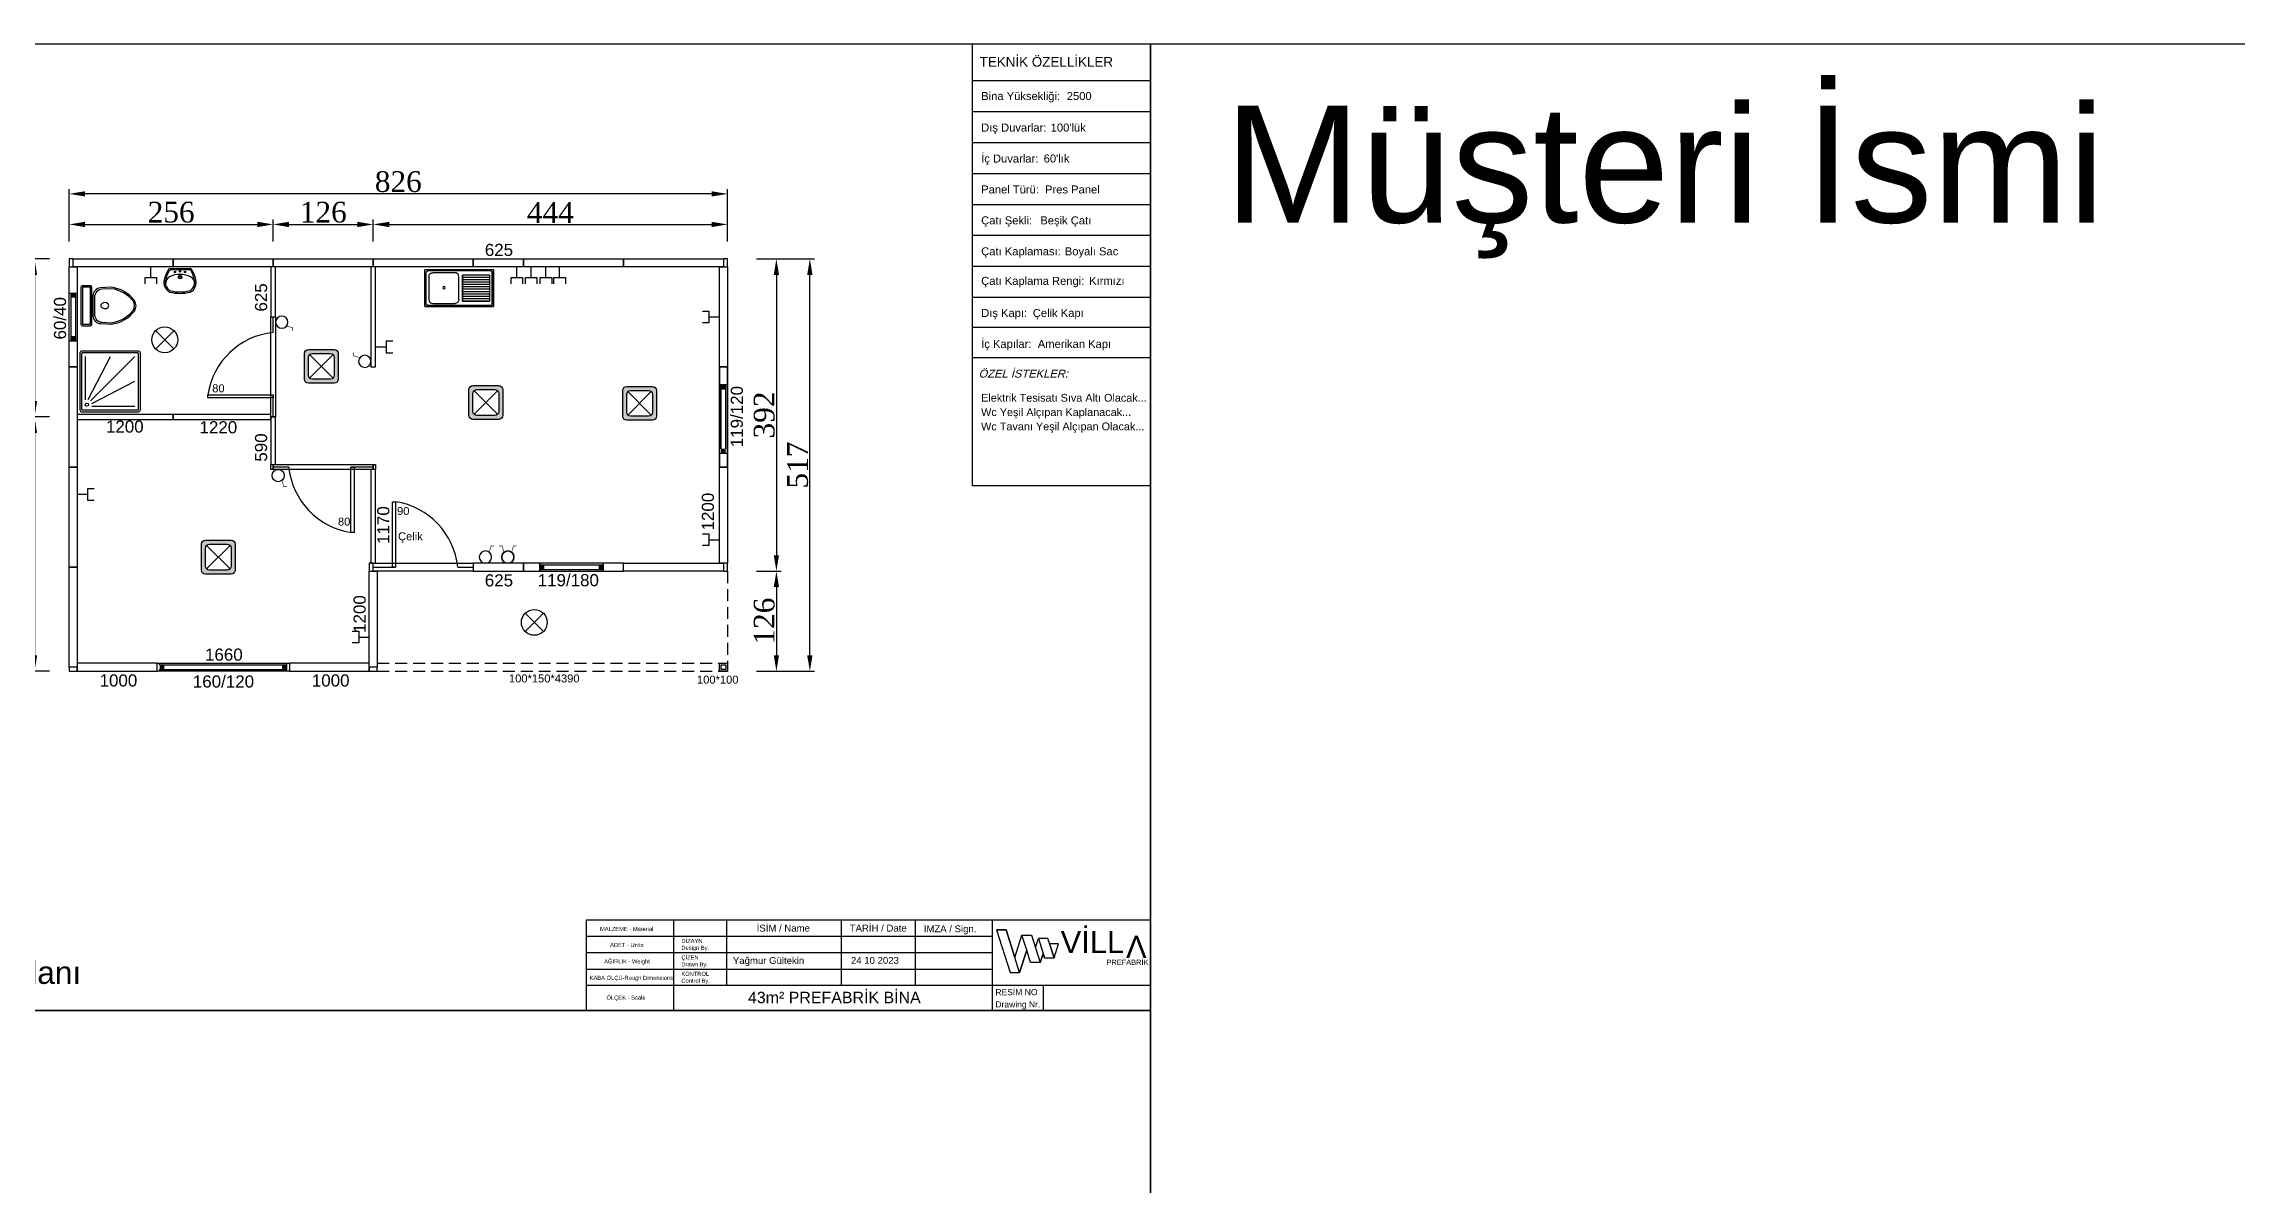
# Model space of a CAD drawing. Header units: millimetres. Extents: x 207124 to 218642, y -214832 to -203379.
# Drawn here: x 208534 to 211285, y -204809 to -203379 of the extents above; entities that cross this region are included whole.
import ezdxf
from ezdxf.enums import TextEntityAlignment as Align

# ---------------------------------------------------------------- set-up
doc = ezdxf.new("R2010")
doc.units = ezdxf.units.MM
doc.header["$MEASUREMENT"] = 0
doc.linetypes.add('DASHED', pattern=[0.75, 0.5, -0.25])
for name, color, linetype in [('1', 250, 'Continuous'), ('Block1', 255, 'Continuous'), ('DUVAR', 7, 'Continuous'), ('KAPI-PEN', 3, 'Continuous'), ('OLCU', 2, 'Continuous'), ('PANO', 11, 'Continuous'), ('TEFRIS', 4, 'Continuous'), ('ÖLÇÜLENDİRME', 121, 'Continuous')]:
    doc.layers.add(name, color=color, linetype=linetype)
doc.styles.add('133', font='times.ttf')
doc.styles.get("Standard").update_dxf_attribs({"font": 'arial.ttf'})
doc.styles.add('YZ', font='arial.ttf', dxfattribs={"oblique": 15})
doc.dimstyles.new('MAKAS', dxfattribs={"dimscale": 20, "dimtxt": 1.3, "dimasz": 1, "dimexe": 0.3, "dimexo": 0.3, "dimgap": 0.1, "dimtad": 1, "dimrnd": 1, "dimzin": 12, "dimdsep": 46, "dimlunit": 6, "dimtxsty": '133', "dimcen": 0.8, "dimdle": 0.0005, "dimclrd": 4, "dimclre": 6, "dimclrt": 2, "dimazin": 3, "dimtfac": 1, "dimtmove": 0, "dimatfit": 2, "dimldrblk": 'DOTSMALL', "dimfxl": 0, "dimtolj": 1, "dimtzin": 0, "dimarcsym": 0})

# ---------------------------------------------------------------- blocks, each defined once
blk = doc.blocks.new('110')
blk.add_lwpolyline([(74265.2, -40100.5), (74265.2, -40226), (74275.2, -40226), (74275.2, -40100.5)], close=True)
blk = doc.blocks.new('jyt')
at = {"layer": 'PANO', "color": 1}
for p, q in [((-19934.2, -6827.4), (-19934.2, -6747.4)), ((-19928.2, -6827.4), (-19928.2, -6747.4))]:
    blk.add_line(p, q, dxfattribs=at)
for points in [[(-19926.2, -6747.4), (-19936.2, -6747.4)], [(-19926.2, -6833.4), (-19936.2, -6833.4)]]:
    blk.add_lwpolyline(points, dxfattribs=at)
for points in [[(-19928.2, -6747.4), (-19928.2, -6753.4), (-19934.2, -6747.4), (-19934.2, -6753.4)], [(-19928.2, -6833.4), (-19928.2, -6827.4), (-19934.2, -6833.4), (-19934.2, -6827.4)]]:
    blk.add_solid(points, dxfattribs=at)
blk = doc.blocks.new('113')
for points in [[(74265.2, -40728), (74265.2, -40853.5), (74275.2, -40853.5), (74275.2, -40728)], [(74265.2, -40728), (74265.2, -40853.5), (74275.2, -40853.5), (74275.2, -40728)], [(74275.2, -40853.5), (74275.2, -40728), (74265.2, -40728), (74265.2, -40853.5)]]:
    blk.add_lwpolyline(points, close=True)
at = {"layer": 'KAPI-PEN'}
for points in [[(74270.2, -40728), (74270.2, -40756)], [(74270.2, -40834), (74270.2, -40853.5)]]:
    blk.add_lwpolyline(points, dxfattribs=at)
blk.add_lwpolyline([(74270.2, -40834, -0.341049), (74188.2, -40756), (74270.2, -40756), (74270.2, -40752), (74188.2, -40752), (74188.2, -40756)], format="xyb", dxfattribs=at)
blk = doc.blocks.new('ey')
at = {"layer": 'PANO', "color": 1}
for p, q in [((-19606.1, -6885.5), (-19526.1, -6885.5)), ((-19606.1, -6891.5), (-19526.1, -6891.5))]:
    blk.add_line(p, q, dxfattribs=at)
for points in [[(-19606.1, -6893.5), (-19606.1, -6883.5)], [(-19526.1, -6893.5), (-19526.1, -6883.5)]]:
    blk.add_lwpolyline(points, dxfattribs=at)
for points in [[(-19606.1, -6891.5), (-19600.1, -6891.5), (-19606.1, -6885.5), (-19600.1, -6885.5)], [(-19526.1, -6891.5), (-19532.1, -6891.5), (-19526.1, -6885.5), (-19532.1, -6885.5)]]:
    blk.add_solid(points, dxfattribs=at)
blk = doc.blocks.new('gfj')
at = {"layer": 'Block1', "color": 1}
for p, q in [((-3418.2, -20535), (-3418.2, -20533)), ((-3418.2, -20541), (-3418.2, -20543))]:
    blk.add_line(p, q, dxfattribs=at)
at = {"layer": 'PANO', "color": 1}
for p, q in [((-3418.2, -20535), (-3258.7, -20535)), ((-3418.2, -20541), (-3258.7, -20541))]:
    blk.add_line(p, q, dxfattribs=at)
blk.add_lwpolyline([(-3258.7, -20543), (-3258.7, -20533)], dxfattribs=at)
for points in [[(-3418.2, -20541), (-3412.2, -20541), (-3418.2, -20535), (-3412.2, -20535)], [(-3258.7, -20541), (-3264.7, -20541), (-3258.7, -20535), (-3264.7, -20535)]]:
    blk.add_solid(points, dxfattribs=at)
blk = doc.blocks.new('sfjh')
at = {"layer": 'PANO', "color": 1}
for p, q in [((-19665, -7182.8), (-19665, -7242.8)), ((-19659, -7182.8), (-19659, -7242.8))]:
    blk.add_line(p, q, dxfattribs=at)
for points in [[(-19667, -7182.8), (-19657, -7182.8)], [(-19667, -7242.8), (-19657, -7242.8)]]:
    blk.add_lwpolyline(points, dxfattribs=at)
for points in [[(-19665, -7182.8), (-19665, -7188.8), (-19659, -7182.8), (-19659, -7188.8)], [(-19665, -7242.8), (-19665, -7236.8), (-19659, -7242.8), (-19659, -7236.8)]]:
    blk.add_solid(points, dxfattribs=at)
blk = doc.blocks.new('KAPI')
for points in [[(68907.3, -39991.1), (68907.3, -40116.6), (68913.3, -40116.6), (68913.3, -39991.1)], [(68907.3, -39991.1), (68907.3, -40116.6), (68913.3, -40116.6), (68913.3, -39991.1)], [(68913.3, -40116.6), (68913.3, -39991.1), (68907.3, -39991.1), (68907.3, -40116.6)]]:
    blk.add_lwpolyline(points, close=True)
at = {"layer": 'KAPI-PEN'}
for points in [[(68910.3, -39991.1), (68910.3, -40019.1)], [(68910.3, -40097.1), (68910.3, -40116.6)]]:
    blk.add_lwpolyline(points, dxfattribs=at)
blk.add_lwpolyline([(68910.3, -40097.1, -0.341049), (68828.3, -40019.1), (68910.3, -40019.1), (68910.3, -40015.1), (68828.3, -40015.1), (68828.3, -40019.1)], format="xyb", dxfattribs=at)
blk = doc.blocks.new('D')
blk.add_lwpolyline([(69161.3, -39614.6), (69286.8, -39614.6), (69286.8, -39608.6), (69161.3, -39608.6)], close=True)
blk = doc.blocks.new('GLOP')
at = {"layer": 'DUVAR', "color": 1}
for p, q in [((11.4, -11.4), (-11.4, 11.4)), ((11.4, 11.4), (-11.4, -11.4))]:
    blk.add_line(p, q, dxfattribs=at)
blk.add_circle((0, 0), 16.2, dxfattribs=at)
blk = doc.blocks.new('ANAHTAR')
at = {"layer": 'OLCU', "color": 20, "const_width": 0.735}
blk.add_lwpolyline([(-6.1, -4.9), (-13.8, -6.9), (-13.8, -11)], dxfattribs=at)
at = {"layer": 'OLCU', "color": 20}
blk.add_circle((0, 0), 7.67, dxfattribs=at)
blk = doc.blocks.new('LAVABO')
at = {"layer": 'TEFRIS'}
for points in [[(13.9, 0, 0.112842), (20.4, 16.5, 0.051406), (20.4, 17.4, 0.218961), (14.4, 28.5, 0.113197), (12.7, 29.3, 0.122001), (-12.7, 29.3, 0.113197), (-14.4, 28.5, 0.218961), (-20.4, 17.4, 0.051406), (-20.4, 16.5, 0.112842), (-13.9, 0)], [(10, 1.2, 0.248162), (13.8, 2.8, 0.097547), (18.6, 16.6, 0.057084), (18.6, 17.5, 0.205938), (13.7, 26.7, 0.12541), (11.8, 27.7, 0.11725), (-11.8, 27.7, 0.12541), (-13.7, 26.7, 0.174088), (-18.3, 19.3, 0.114282), (-18.6, 16.6, 0.097547), (-13.8, 2.8, 0.248162), (-10, 1.2)]]:
    blk.add_lwpolyline(points, format="xyb", close=True, dxfattribs=at)
blk.add_lwpolyline([(-18.3, 19.3, 0.321438), (-13.2, 10.3, 0.098457), (0, 7.1, 0.139763), (13.2, 10.3, 0.277065), (18.3, 19.3)], format="xyb", dxfattribs=at)
for centre, radius in [((-6.2, 4), 0.923), ((0, 10.5), 2.31), ((0, 10.5), 1.42), ((0, 3.2), 1.08), ((6.2, 4), 0.923)]:
    blk.add_circle(centre, radius, dxfattribs=at)
blk = doc.blocks.new('DUS')
at = {"layer": 'TEFRIS'}
for p, q in [((-1.6, 0.7), (-73.1, 0.7)), ((-75.3, -1.6), (-75.3, -73.1)), ((-73.1, -2.4), (-73.1, -72.3)), ((-2.4, -1.6), (-72.3, -1.6)), ((-14.5, -6.2), (-68.5, -6.2)), ((-14.6, -9.6), (-68.5, -37.7)), ((-12.9, -12.9), (-68.5, -68.5)), ((-9.6, -14.6), (-37.7, -68.5)), ((-6.2, -68.5), (-6.2, -14.5)), ((-1.6, -72.3), (-1.6, -2.4)), ((0.7, -73.1), (0.7, -1.6)), ((-73.1, -75.3), (-1.6, -75.3)), ((-72.3, -73.1), (-2.4, -73.1))]:
    blk.add_line(p, q, dxfattribs=at)
blk.add_circle((-8.2, -8.2), 2.03, dxfattribs=at)
for centre, radius, start, end in [((-73.1, -1.6), 2.28, 90, 180), ((-1.6, -1.6), 2.28, 0, 90), ((-72.3, -2.4), 0.76, 90, 180), ((-2.4, -2.4), 0.76, 360, 90), ((-73.1, -73.1), 2.28, 180, 270), ((-72.3, -72.3), 0.76, 180, 270), ((-2.4, -72.3), 0.76, 270, 0), ((-1.6, -73.1), 2.28, 270, 360)]:
    blk.add_arc(centre, radius, start, end, dxfattribs=at)
blk = doc.blocks.new('KLOZET')
at = {"layer": 'TEFRIS'}
for p, q in [((-15, 12.4), (-13.8, 12.4)), ((-15, -12.4), (-13.8, -12.4))]:
    blk.add_line(p, q, dxfattribs=at)
for points in [[(-67.2, -6.6, 0.199825), (-37.9, -23.2), (-24.4, -22.4, 0.397632), (-15, -12.4), (-15, 12.4, 0.397632), (-24.4, 22.4), (-37.9, 23.2, 0.199825), (-67.2, 6.6, 0.284389)], [(-37.8, -21.3), (-26.4, -20.7, 0.398989), (-16.9, -10.7), (-16.9, 10.7, 0.398989), (-26.4, 20.7), (-37.8, 21.3, 0.197715), (-65.7, 5.6, 0.284389), (-65.7, -5.6, 0.197715)], [(-2, -25.1, 0.414214), (0, -23.1), (0, 23.1, 0.414214), (-2, 25.1), (-11.8, 25.1, 0.414214), (-13.8, 23.1), (-13.8, -23.1, 0.414214), (-11.8, -25.1)]]:
    blk.add_lwpolyline(points, format="xyb", close=True, dxfattribs=at)
blk.add_lwpolyline([(-11.9, -23.2), (-1.9, -23.2), (-1.9, 23.2), (-11.9, 23.2)], close=True, dxfattribs=at)
at = {"layer": 'TEFRIS', "linetype": 'Continuous'}
blk.add_polyline3d([(-35, -0.1, 0), (-34.2, -2.2, 0), (-32, -3.6, 0), (-29.1, -3.9, 0), (-26.5, -3, 0), (-24.9, -1.2, 0), (-24.9, 0.9, 0), (-26.5, 2.7, 0), (-29.1, 3.6, 0), (-32, 3.3, 0), (-34.2, 1.9, 0), (-35, -0.1, 0)], dxfattribs=at)
blk = doc.blocks.new('EVYE')
at = {"layer": 'TEFRIS'}
for p, q in [((-45.2, 24.7), (40.8, 24.7)), ((-45.2, 24.7), (-45.2, -21.3)), ((-41.7, 23.2), (37.3, 23.2)), ((-40.2, -12.8, -1.5), (-40.2, 16.2, -1.5)), ((-35.4, 21, -1.5), (-7.4, 21, -1.5)), ((35.8, 18.1, -1.7), (1.9, 18.1, -1.7)), ((1.9, 18.1, -1.7), (1.9, -14.6, -1.7)), ((35.8, 15.1, -1.7), (1.9, 15.1, -1.7)), ((35.8, 12.2, -1.7), (1.9, 12.2, -1.7)), ((35.8, 9.2, -1.7), (1.9, 9.2, -1.7)), ((35.8, 6.2, -1.7), (1.9, 6.2, -1.7)), ((35.8, 3.2, -1.7), (1.9, 3.2, -1.7)), ((35.8, 0.3, -1.7), (1.9, 0.3, -1.7)), ((35.8, -14.6, -1.7), (35.8, 18.1, -1.7)), ((40.8, 24.7), (40.8, -21.3)), ((40.8, -21.3), (-45.2, -21.3)), ((37.3, -19.8), (-41.8, -19.8)), ((35.8, -2.7, -1.7), (1.9, -2.7, -1.7)), ((35.8, -5.7, -1.7), (1.9, -5.7, -1.7)), ((35.8, -8.6, -1.7), (1.9, -8.6, -1.7)), ((35.8, -11.6, -1.7), (1.9, -11.6, -1.7)), ((35.8, -14.6, -1.7), (1.9, -14.6, -1.7))]:
    blk.add_line(p, q, dxfattribs=at)
blk.add_circle((-21.4, 1.3, -4.5), 1.49, dxfattribs=at)
for points, invisible_edges in [([(-35.4, 21, -1.5), (-80.6, 20.6, -1.5), (-36.9, 20.8, -1.5)], 3), ([(-36.9, 20.8, -1.5), (-80.6, 20.6, -1.5), (-38.2, 20.1, -1.5)], 3), ([(-38.2, -16.7, -1.5), (-79.5, 21.7, -1.5), (-39.3, -15.6, -1.5)], 3), ([(-39.3, -15.6, -1.5), (-79.5, 21.7, -1.5), (-40, -14.3, -1.5)], 3), ([(-40, -14.3, -1.5), (-79.5, 21.7, -1.5), (-40.2, -12.8, -1.5)], 3), ([(-38.2, 20.1, -1.5), (-79.5, -18.3, -1.5), (-39.3, 19, -1.5)], 3), ([(-39.3, 19, -1.5), (-79.5, -18.3, -1.5), (-40, 17.7, -1.5)], 3), ([(-40, 17.7, -1.5), (-79.5, -18.3, -1.5), (-40.2, 16.2, -1.5)], 3), ([(37.3, 23.2), (40.8, 24.7), (-45.2, 24.7)], 13), ([(37.3, 23.2), (-45.2, 24.7), (37.3, 23.2)], 3), ([(-45.2, 24.7), (-41.7, 23.2), (37.3, 23.2)], 13), ([(-43.6, 22), (-45.2, 24.7), (-43.1, 22.6)], 3), ([(-43.7, -17.8), (-45.2, 24.7), (-43.7, 21.2)], 3), ([(-43.1, 22.6), (-45.2, 24.7), (-42.5, 23)], 3), ([(-42.5, 23), (-45.2, 24.7), (-41.8, 23.2)], 3), ([(-43.7, 21.2), (-45.2, 24.7), (-43.7, 21.2)], 3), ([(-43.7, 21.2), (-45.2, 24.7), (-43.6, 22)], 3), ([(-43.7, -17.8), (-45.2, 24.7), (-43.7, -17.8)], 3), ([(-41.8, 23.2), (40.8, 24.7), (-41.7, 23.2)], 3), ([(-7.4, 21, -1.5), (37.8, 20.6, -1.5), (-5.9, 20.8, -1.5)], 3), ([(-5.9, 20.8, -1.5), (37.8, 20.6, -1.5), (-4.6, 20.1, -1.5)], 3), ([(-4.6, -16.7, -1.5), (36.7, 21.7, -1.5), (-3.5, -15.6, -1.5)], 3), ([(-4.6, 20.1, -1.5), (36.7, -18.3, -1.5), (-3.5, 19, -1.5)], 3), ([(-3.5, -15.6, -1.5), (36.7, 21.7, -1.5), (-2.9, -14.3, -1.5)], 3), ([(-3.5, 19, -1.5), (36.7, -18.3, -1.5), (-2.9, 17.7, -1.5)], 3), ([(-2.9, -14.3, -1.5), (36.7, 21.7, -1.5), (-2.6, -12.8, -1.5)], 3), ([(-2.9, 17.7, -1.5), (36.7, -18.3, -1.5), (-2.6, 16.2, -1.5)], 3), ([(-2.6, -12.8, -1.5), (36.7, 21.7, -1.5), (-2.6, 16.2, -1.5)], 3), ([(1.9, -14.6, -1.7), (1.9, 18.1, -1.7), (35.8, 18.1, -1.7)], 12), ([(38.1, 23), (40.8, 24.7), (37.3, 23.2)], 3), ([(38.7, 22.6), (40.8, 24.7), (38.1, 23)], 3), ([(39.1, 22), (40.8, 24.7), (38.7, 22.6)], 3), ([(39.3, 21.2), (40.8, 24.7), (39.1, 22)], 3), ([(39.3, -17.8), (40.8, -21.3), (40.8, 24.7)], 13), ([(39.3, -17.8), (40.8, 24.7), (39.3, -17.8)], 3), ([(39.3, -17.8), (40.8, 24.7), (39.3, 21.2)], 3), ([(39.3, 21.2), (40.8, 24.7), (39.3, 21.2)], 3), ([(-36.9, -17.4, -1.5), (-80.6, -17.2, -1.5), (-38.2, -16.7, -1.5)], 3), ([(-35.4, -17.6, -1.5), (-80.6, -17.2, -1.5), (-36.9, -17.4, -1.5)], 3), ([(-43.6, -18.6), (-45.2, -21.3), (-43.7, -17.8)], 3), ([(-43.1, -19.2), (-45.2, -21.3), (-43.6, -18.6)], 3), ([(-42.5, -19.6), (-45.2, -21.3), (-43.1, -19.2)], 3), ([(-41.8, -19.8), (-45.2, -21.3), (-42.5, -19.6)], 3), ([(-41.7, -19.8), (-45.2, -21.3), (-41.8, -19.8)], 3), ([(-35.4, -17.6, -1.5), (37.7, -17.6, -1.5), (-7.4, -17.6, -1.5)], 3), ([(-7.4, -17.6, -1.5), (37.8, -17.2, -1.5), (-5.9, -17.4, -1.5)], 3), ([(-5.9, -17.4, -1.5), (37.8, -17.2, -1.5), (-4.6, -16.7, -1.5)], 3), ([(37.3, -19.8), (40.8, -21.3), (38.1, -19.6)], 3), ([(37.3, -19.8), (40.8, -21.3), (37.3, -19.8)], 3), ([(38.1, -19.6), (40.8, -21.3), (38.7, -19.2)], 3), ([(38.7, -19.2), (40.8, -21.3), (39.1, -18.6)], 3), ([(39.1, -18.6), (40.8, -21.3), (39.3, -17.8)], 3)]:
    blk.add_3dface(points, dxfattribs=dict(at, invisible_edges=invisible_edges))
blk = doc.blocks.new('TELPRIZ')
at = {"layer": 'DUVAR', "color": 1}
for p, q in [((-7.2, 21.4), (-7.2, 13.1)), ((-7.2, 13.1), (7.2, 13.1)), ((0, 13.1), (0, 0)), ((7.2, 13.1), (7.2, 21.4))]:
    blk.add_line(p, q, dxfattribs=at)
blk = doc.blocks.new('*D7111')
at = {"layer": 'Defpoints', "color": 0}
for p in [(208822.2, -203605.5), (208566.2, -203632.9), (208822.2, -203632.9)]:
    blk.add_point(p, dxfattribs=at)
at = {"layer": 'DUVAR', "color": 6, "lineweight": -2}
for p, q in [((208566.2, -203626.9), (208566.2, -203599.5)), ((208822.2, -203626.9), (208822.2, -203599.5))]:
    blk.add_line(p, q, dxfattribs=at)
at = {"layer": 'DUVAR', "color": 4, "lineweight": -2}
blk.add_line((208586.2, -203605.5), (208802.2, -203605.5), dxfattribs=at)
at = {"layer": 'DUVAR', "color": 4}
for points in [[(208586.2, -203602.2), (208586.2, -203608.9), (208566.2, -203605.5)], [(208802.2, -203608.9), (208802.2, -203602.2), (208822.2, -203605.5)]]:
    blk.add_solid(points, dxfattribs=at)
at = {"layer": 'DUVAR', "color": 2, "insert": (208694.2, -203590.3), "char_height": 26, "attachment_point": 5, "style": '133'}
blk.add_mtext('\\A1;256', dxfattribs=at)
blk = doc.blocks.new('_DotSmall')
at = {"color": 0, "linetype": 'ByBlock', "const_width": 0.5}
blk.add_lwpolyline([(-0.0625, 0, 1), (0.0625, 0, 1)], format="xyb", close=True, dxfattribs=at)
blk = doc.blocks.new('*D7112')
at = {"layer": 'Defpoints', "color": 0}
for p in [(208947.7, -203605.5), (208822.2, -203632.9), (208947.7, -203632.9)]:
    blk.add_point(p, dxfattribs=at)
at = {"layer": 'DUVAR', "color": 6, "lineweight": -2}
for p, q in [((208822.2, -203626.9), (208822.2, -203599.5)), ((208947.7, -203626.9), (208947.7, -203599.5))]:
    blk.add_line(p, q, dxfattribs=at)
at = {"layer": 'DUVAR', "color": 4, "lineweight": -2}
blk.add_line((208842.2, -203605.5), (208927.7, -203605.5), dxfattribs=at)
at = {"layer": 'DUVAR', "color": 4}
for points in [[(208842.2, -203602.2), (208842.2, -203608.9), (208822.2, -203605.5)], [(208927.7, -203608.9), (208927.7, -203602.2), (208947.7, -203605.5)]]:
    blk.add_solid(points, dxfattribs=at)
at = {"layer": 'DUVAR', "color": 2, "insert": (208885, -203590.3), "char_height": 26, "attachment_point": 5, "style": '133'}
blk.add_mtext('\\A1;126', dxfattribs=at)
blk = doc.blocks.new('*D7113')
at = {"layer": 'Defpoints', "color": 0}
for p in [(209392, -203605.5), (208947.7, -203632.9), (209392, -203632.9)]:
    blk.add_point(p, dxfattribs=at)
at = {"layer": 'DUVAR', "color": 6, "lineweight": -2}
for p, q in [((208947.7, -203626.9), (208947.7, -203599.5)), ((209392, -203626.9), (209392, -203599.5))]:
    blk.add_line(p, q, dxfattribs=at)
at = {"layer": 'DUVAR', "color": 4, "lineweight": -2}
blk.add_line((208967.7, -203605.5), (209372, -203605.5), dxfattribs=at)
at = {"layer": 'DUVAR', "color": 4}
for points in [[(208967.7, -203602.2), (208967.7, -203608.9), (208947.7, -203605.5)], [(209372, -203608.9), (209372, -203602.2), (209392, -203605.5)]]:
    blk.add_solid(points, dxfattribs=at)
at = {"layer": 'DUVAR', "color": 2, "insert": (209169.8, -203590.6), "char_height": 26, "attachment_point": 5, "style": '133'}
blk.add_mtext('\\A1;444', dxfattribs=at)
blk = doc.blocks.new('*D7114')
at = {"layer": 'Defpoints', "color": 0}
for p in [(208566.2, -203567.2), (208566.2, -203605.5), (209392, -203605.5)]:
    blk.add_point(p, dxfattribs=at)
at = {"layer": 'DUVAR', "color": 6, "lineweight": -2}
for p, q in [((208566.2, -203599.5), (208566.2, -203561.2)), ((209392, -203599.5), (209392, -203561.2))]:
    blk.add_line(p, q, dxfattribs=at)
at = {"layer": 'DUVAR', "color": 4, "lineweight": -2}
blk.add_line((209372, -203567.2), (208586.2, -203567.2), dxfattribs=at)
at = {"layer": 'DUVAR', "color": 4}
for points in [[(208586.2, -203563.9), (208586.2, -203570.5), (208566.2, -203567.2)], [(209372, -203570.5), (209372, -203563.9), (209392, -203567.2)]]:
    blk.add_solid(points, dxfattribs=at)
at = {"layer": 'DUVAR', "color": 2, "insert": (208979.1, -203552), "char_height": 26, "attachment_point": 5, "style": '133'}
blk.add_mtext('\\A1;826', dxfattribs=at)
blk = doc.blocks.new('*D7116')
at = {"layer": 'Defpoints', "color": 0}
for p in [(208547.4, -203648.8), (208522.8, -203847), (208547.4, -203847)]:
    blk.add_point(p, dxfattribs=at)
at = {"layer": 'DUVAR', "color": 6, "lineweight": -2}
for p, q in [((208541.4, -203648.8), (208516.8, -203648.8)), ((208541.4, -203847), (208516.8, -203847))]:
    blk.add_line(p, q, dxfattribs=at)
at = {"layer": 'DUVAR', "color": 4, "lineweight": -2}
blk.add_line((208522.8, -203668.8), (208522.8, -203827), dxfattribs=at)
at = {"layer": 'DUVAR', "color": 4}
for points in [[(208526.1, -203668.8), (208519.5, -203668.8), (208522.8, -203648.8)], [(208519.5, -203827), (208526.1, -203827), (208522.8, -203847)]]:
    blk.add_solid(points, dxfattribs=at)
at = {"layer": 'DUVAR', "color": 2, "insert": (208507.6, -203747.9), "char_height": 26, "attachment_point": 5, "rotation": 90, "style": '133'}
blk.add_mtext('\\A1;198', dxfattribs=at)
blk = doc.blocks.new('*D7117')
at = {"layer": 'Defpoints', "color": 0}
for p in [(208547.4, -203847), (208522.8, -204165.8), (208547.4, -204165.8)]:
    blk.add_point(p, dxfattribs=at)
at = {"layer": 'DUVAR', "color": 6, "lineweight": -2}
for p, q in [((208541.4, -203847), (208516.8, -203847)), ((208541.4, -204165.8), (208516.8, -204165.8))]:
    blk.add_line(p, q, dxfattribs=at)
at = {"layer": 'DUVAR', "color": 4, "lineweight": -2}
blk.add_line((208522.8, -203867), (208522.8, -204145.8), dxfattribs=at)
at = {"layer": 'DUVAR', "color": 4}
for points in [[(208526.1, -203867), (208519.5, -203867), (208522.8, -203847)], [(208519.5, -204145.8), (208526.1, -204145.8), (208522.8, -204165.8)]]:
    blk.add_solid(points, dxfattribs=at)
at = {"layer": 'DUVAR', "color": 2, "insert": (208507.6, -204006.4), "char_height": 26, "attachment_point": 5, "rotation": 90, "style": '133'}
blk.add_mtext('\\A1;319', dxfattribs=at)
blk = doc.blocks.new('*D7119')
at = {"layer": 'Defpoints', "color": 0}
for p in [(209422.6, -203648.8), (209422.6, -204040.3), (209453.4, -204040.3)]:
    blk.add_point(p, dxfattribs=at)
at = {"layer": 'DUVAR', "color": 6, "lineweight": -2}
for p, q in [((209428.6, -203648.8), (209459.4, -203648.8)), ((209428.6, -204040.3), (209459.4, -204040.3))]:
    blk.add_line(p, q, dxfattribs=at)
at = {"layer": 'DUVAR', "color": 4, "lineweight": -2}
blk.add_line((209453.4, -203668.8), (209453.4, -204020.3), dxfattribs=at)
at = {"layer": 'DUVAR', "color": 4}
for points in [[(209456.7, -203668.8), (209450.1, -203668.8), (209453.4, -203648.8)], [(209450.1, -204020.3), (209456.7, -204020.3), (209453.4, -204040.3)]]:
    blk.add_solid(points, dxfattribs=at)
at = {"layer": 'DUVAR', "color": 2, "insert": (209438.2, -203844.5), "char_height": 26, "attachment_point": 5, "rotation": 90, "style": '133'}
blk.add_mtext('\\A1;392', dxfattribs=at)
blk = doc.blocks.new('*D7120')
at = {"layer": 'Defpoints', "color": 0}
for p in [(209422.6, -204040.3), (209422.6, -204165.8), (209453.4, -204165.8)]:
    blk.add_point(p, dxfattribs=at)
at = {"layer": 'DUVAR', "color": 6, "lineweight": -2}
for p, q in [((209428.6, -204040.3), (209459.4, -204040.3)), ((209428.6, -204165.8), (209459.4, -204165.8))]:
    blk.add_line(p, q, dxfattribs=at)
at = {"layer": 'DUVAR', "color": 4, "lineweight": -2}
blk.add_line((209453.4, -204060.3), (209453.4, -204145.8), dxfattribs=at)
at = {"layer": 'DUVAR', "color": 4}
for points in [[(209456.7, -204060.3), (209450.1, -204060.3), (209453.4, -204040.3)], [(209450.1, -204145.8), (209456.7, -204145.8), (209453.4, -204165.8)]]:
    blk.add_solid(points, dxfattribs=at)
at = {"layer": 'DUVAR', "color": 2, "insert": (209438.2, -204103), "char_height": 26, "attachment_point": 5, "rotation": 90, "style": '133'}
blk.add_mtext('\\A1;126', dxfattribs=at)
blk = doc.blocks.new('*D7121')
at = {"layer": 'Defpoints', "color": 0}
for p in [(209453.4, -203648.8), (209495.4, -203648.8), (209453.4, -204165.8)]:
    blk.add_point(p, dxfattribs=at)
at = {"layer": 'DUVAR', "color": 6, "lineweight": -2}
for p, q in [((209459.4, -203648.8), (209501.4, -203648.8)), ((209459.4, -204165.8), (209501.4, -204165.8))]:
    blk.add_line(p, q, dxfattribs=at)
at = {"layer": 'DUVAR', "color": 4, "lineweight": -2}
blk.add_line((209495.4, -204145.8), (209495.4, -203668.8), dxfattribs=at)
at = {"layer": 'DUVAR', "color": 4}
for points in [[(209498.7, -203668.8), (209492, -203668.8), (209495.4, -203648.8)], [(209492, -204145.8), (209498.7, -204145.8), (209495.4, -204165.8)]]:
    blk.add_solid(points, dxfattribs=at)
at = {"layer": 'DUVAR', "color": 2, "insert": (209480.1, -203907.3), "char_height": 26, "attachment_point": 5, "rotation": 90, "style": '133'}
blk.add_mtext('\\A1;517', dxfattribs=at)

msp = doc.modelspace()

# ---------------------------------------------------------------- hatches: boundary and pattern name
at = {"layer": 'Block1'}
h = msp.add_hatch(color=0, dxfattribs=at)
edge = h.paths.add_edge_path()
edge.add_line((208866.362, -203762.36), (208898.722, -203762.36))
edge.add_arc((208898.722, -203767.36), 5, 0, 90, ccw=False)
edge.add_line((208903.722, -203767.36), (208903.722, -203799.72))
edge.add_arc((208898.722, -203799.72), 5, 270, 360, ccw=False)
edge.add_line((208898.722, -203804.72), (208866.362, -203804.72))
edge.add_arc((208866.362, -203799.72), 5, 180, 270, ccw=False)
edge.add_line((208861.362, -203799.72), (208861.362, -203767.36))
edge.add_arc((208866.362, -203767.36), 5, 90, 180, ccw=False)
edge = h.paths.add_edge_path(flags=16)
edge.add_line((208871.362, -203767.36), (208893.722, -203767.36))
edge.add_arc((208893.722, -203772.36), 5, 0, 90, ccw=False)
edge.add_line((208898.722, -203772.36), (208898.722, -203794.72))
edge.add_arc((208893.722, -203794.72), 5, 270, 360, ccw=False)
edge.add_line((208893.722, -203799.72), (208871.362, -203799.72))
edge.add_arc((208871.362, -203794.72), 5, 180, 270, ccw=False)
edge.add_line((208866.362, -203794.72), (208866.362, -203772.36))
edge.add_arc((208871.362, -203772.36), 5, 90, 180, ccw=False)
h = msp.add_hatch(color=0, dxfattribs=at)
edge = h.paths.add_edge_path()
edge.add_line((209072.742, -203807.687), (209105.102, -203807.687))
edge.add_arc((209105.102, -203812.687), 5, 0, 90, ccw=False)
edge.add_line((209110.102, -203812.687), (209110.102, -203845.046))
edge.add_arc((209105.102, -203845.046), 5, 270, 360, ccw=False)
edge.add_line((209105.102, -203850.046), (209072.742, -203850.046))
edge.add_arc((209072.742, -203845.046), 5, 180, 270, ccw=False)
edge.add_line((209067.742, -203845.046), (209067.742, -203812.687))
edge.add_arc((209072.742, -203812.687), 5, 90, 180, ccw=False)
edge = h.paths.add_edge_path(flags=16)
edge.add_line((209077.742, -203812.687), (209100.102, -203812.687))
edge.add_arc((209100.102, -203817.687), 5, 0, 90, ccw=False)
edge.add_line((209105.102, -203817.687), (209105.102, -203840.046))
edge.add_arc((209100.102, -203840.046), 5, 270, 360, ccw=False)
edge.add_line((209100.102, -203845.046), (209077.742, -203845.046))
edge.add_arc((209077.742, -203840.046), 5, 180, 270, ccw=False)
edge.add_line((209072.742, -203840.046), (209072.742, -203817.687))
edge.add_arc((209077.742, -203817.687), 5, 90, 180, ccw=False)
h = msp.add_hatch(color=0, dxfattribs=at)
edge = h.paths.add_edge_path()
edge.add_line((209265.62, -203808.651), (209297.98, -203808.651))
edge.add_arc((209297.98, -203813.651), 5, 0, 90, ccw=False)
edge.add_line((209302.98, -203813.651), (209302.98, -203846.011))
edge.add_arc((209297.98, -203846.011), 5, 270, 360, ccw=False)
edge.add_line((209297.98, -203851.011), (209265.62, -203851.011))
edge.add_arc((209265.62, -203846.011), 5, 180, 270, ccw=False)
edge.add_line((209260.62, -203846.011), (209260.62, -203813.651))
edge.add_arc((209265.62, -203813.651), 5, 90, 180, ccw=False)
edge = h.paths.add_edge_path(flags=16)
edge.add_line((209270.62, -203813.651), (209292.98, -203813.651))
edge.add_arc((209292.98, -203818.651), 5, 0, 90, ccw=False)
edge.add_line((209297.98, -203818.651), (209297.98, -203841.011))
edge.add_arc((209292.98, -203841.011), 5, 270, 360, ccw=False)
edge.add_line((209292.98, -203846.011), (209270.62, -203846.011))
edge.add_arc((209270.62, -203841.011), 5, 180, 270, ccw=False)
edge.add_line((209265.62, -203841.011), (209265.62, -203818.651))
edge.add_arc((209270.62, -203818.651), 5, 90, 180, ccw=False)
h = msp.add_hatch(color=0, dxfattribs=at)
edge = h.paths.add_edge_path()
edge.add_line((208737.134, -204001.529), (208769.494, -204001.529))
edge.add_arc((208769.494, -204006.529), 5, 0, 90, ccw=False)
edge.add_line((208774.494, -204006.529), (208774.494, -204038.889))
edge.add_arc((208769.494, -204038.889), 5, 270, 360, ccw=False)
edge.add_line((208769.494, -204043.889), (208737.134, -204043.889))
edge.add_arc((208737.134, -204038.889), 5, 180, 270, ccw=False)
edge.add_line((208732.134, -204038.889), (208732.134, -204006.529))
edge.add_arc((208737.134, -204006.529), 5, 90, 180, ccw=False)
edge = h.paths.add_edge_path(flags=16)
edge.add_line((208742.134, -204006.529), (208764.494, -204006.529))
edge.add_arc((208764.494, -204011.529), 5, 0, 90, ccw=False)
edge.add_line((208769.494, -204011.529), (208769.494, -204033.889))
edge.add_arc((208764.494, -204033.889), 5, 270, 360, ccw=False)
edge.add_line((208764.494, -204038.889), (208742.134, -204038.889))
edge.add_arc((208742.134, -204033.889), 5, 180, 270, ccw=False)
edge.add_line((208737.134, -204033.889), (208737.134, -204011.529))
edge.add_arc((208742.134, -204011.529), 5, 90, 180, ccw=False)

# ---------------------------------------------------------------- linework, layer by layer
at = {"linetype": 'Continuous', "lineweight": 25}
msp.add_line((209922.706, -204559.947), (209215.402, -204559.947), dxfattribs=at)
at = {"color": 254, "linetype": 'Continuous', "lineweight": 25, "ltscale": 1}
for p, q in [((209922.706, -204559.947), (209723.896, -204559.947)), ((209788.168, -204559.947), (209788.168, -204591.282))]:
    msp.add_line(p, q, dxfattribs=at)
at = {"color": 2}
for points in [[(209922.706, -204591.282), (208135.971, -204591.282), (208135.971, -203379.081), (209922.706, -203379.081)], [(209922.706, -203379.081), (218639.793, -203379.081), (218639.793, -209105.744), (209922.706, -209105.744)], [(209215.402, -204477.364), (209922.706, -204477.364), (209922.706, -204591.282), (209215.402, -204591.282)], [(209922.706, -205803.483), (208135.971, -205803.483), (208135.971, -204591.282), (209922.706, -204591.282)]]:
    msp.add_lwpolyline(points, close=True, dxfattribs=at)
for points in [[(208576.209, -203658.775), (208576.209, -203784.275), (208566.209, -203784.275), (208566.209, -203658.775)], [(208566.209, -203784.275), (208566.209, -203658.775), (208576.209, -203658.775), (208576.209, -203784.275)], [(208819.209, -203658.775), (208819.21, -203721.526), (208825.21, -203721.526), (208825.209, -203658.775)], [(209073.209, -203648.775), (209135.959, -203648.775), (209135.959, -203658.775), (209073.209, -203658.775)], [(209381.959, -203909.775), (209381.959, -203784.275), (209391.959, -203784.275), (209391.959, -203909.775)], [(209381.959, -203909.775), (209381.959, -203784.275), (209391.959, -203784.275), (209391.959, -203909.775)], [(209381.959, -203909.775), (209381.959, -203784.275), (209391.959, -203784.275), (209391.959, -203909.775)], [(209391.959, -203909.775), (209391.959, -203784.275), (209381.959, -203784.275), (209381.959, -203909.775)], [(208576.209, -203850.025), (208696.709, -203850.025), (208696.709, -203844.025), (208576.209, -203844.025)], [(208696.709, -203850.025), (208819.209, -203850.025), (208819.209, -203844.025), (208696.709, -203844.025)], [(208819.209, -203847.025), (208819.21, -203906.775), (208825.21, -203906.775), (208825.209, -203847.025)], [(208947.709, -203912.775), (208822.209, -203912.775), (208822.209, -203906.775), (208947.709, -203906.775)], [(208947.709, -203912.775), (208822.209, -203912.775), (208822.209, -203906.775), (208947.709, -203906.775)], [(208822.209, -203906.775), (208947.709, -203906.775), (208947.709, -203912.775), (208822.209, -203912.775)], [(208944.709, -203912.775), (208944.709, -204030.275), (208950.709, -204030.275), (208950.709, -203912.775)], [(209381.959, -204030.275), (209381.959, -203909.775), (209391.959, -203909.775), (209391.959, -204030.275)], [(208942.709, -204160.775), (208942.709, -204040.275), (208952.709, -204040.275), (208952.709, -204160.775)], [(209073.209, -204040.275), (209135.959, -204040.275), (209135.959, -204030.275), (209073.209, -204030.275)], [(209135.959, -204040.275), (209261.459, -204040.275), (209261.459, -204030.275), (209135.959, -204030.275)], [(208576.209, -204165.775), (208676.459, -204165.775), (208676.459, -204155.775), (208576.209, -204155.775)], [(208842.459, -204165.775), (208676.459, -204165.775), (208676.459, -204155.775), (208842.459, -204155.775)], [(208842.459, -204165.775), (208942.709, -204165.775), (208942.709, -204155.775), (208842.459, -204155.775)]]:
    msp.add_lwpolyline(points, close=True)
msp.add_lwpolyline([(209729.644, -204489.987), (209746.545, -204543.649), (209758.314, -204543.649), (209741.691, -204489.987), (209729.644, -204489.987), (209741.691, -204489.987), (209752.475, -204524.802), (209761.403, -204496.698), (209773.465, -204496.698), (209784.204, -204531.098), (209772.288, -204531.098), (209767.419, -204515.709), (209758.314, -204543.649), (209767.419, -204515.709), (209761.403, -204496.698), (209773.465, -204496.698), (209778.301, -204512.189), (209782.144, -204500.814), (209789.646, -204525.365), (209788.005, -204519.993), (209784.204, -204531.098), (209788.005, -204519.993), (209789.646, -204525.365), (209801.709, -204525.365), (209807.446, -204507.724), (209796.001, -204507.724), (209801.709, -204525.365), (209793.765, -204500.814), (209782.144, -204500.814)])
at = {"layer": '1', "color": 7, "linetype": 'Continuous', "lineweight": 25, "ltscale": 1}
for p, q in [((209324.651, -204591.282), (209324.651, -204477.364)), ((209723.896, -204477.364), (209723.896, -204591.282))]:
    msp.add_line(p, q, dxfattribs=at)
at = {"layer": '1', "color": 254, "linetype": 'Continuous', "lineweight": 25, "ltscale": 1, "flags": 128}
for points in [[(209390.89, -204477.364), (209390.89, -204559.947), (209390.89, -204559.947)], [(209534.527, -204477.364), (209534.527, -204560.474)], [(209627.454, -204477.364), (209627.454, -204559.947)]]:
    msp.add_lwpolyline(points, dxfattribs=at)
at = {"layer": '1', "color": 255, "linetype": 'Continuous', "lineweight": 25, "ltscale": 1, "flags": 128}
for points in [[(209215.402, -204498.01), (209390.89, -204498.01), (209534.527, -204498.01), (209593.045, -204498.01), (209723.896, -204498.01)], [(209215.402, -204518.656), (209390.89, -204518.656), (209534.527, -204518.656), (209593.045, -204518.656), (209723.896, -204518.656)], [(209215.402, -204539.301), (209390.89, -204539.301), (209534.527, -204539.301), (209593.045, -204539.301), (209723.896, -204539.301)]]:
    msp.add_lwpolyline(points, dxfattribs=at)
at = {"layer": 'Block1', "color": 1}
for p, q in [((209699.423, -203425.205), (209922.706, -203425.205)), ((209699.423, -203464.001), (209922.706, -203464.001)), ((209699.423, -203502.796), (209922.706, -203502.796)), ((209699.423, -203541.592), (209922.706, -203541.592)), ((209699.423, -203580.388), (209922.706, -203580.388)), ((209699.423, -203619.184), (209922.706, -203619.184)), ((209699.423, -203657.979), (209922.706, -203657.979)), ((209699.423, -203696.775), (209922.706, -203696.775)), ((209699.423, -203734.209), (209922.706, -203734.209)), ((208897.258, -203768.825), (208867.827, -203798.256)), ((208867.827, -203768.825), (208897.258, -203798.256)), ((209699.423, -203772.582), (209922.706, -203772.582)), ((209103.637, -203814.151), (209074.206, -203843.582)), ((209074.206, -203814.151), (209103.637, -203843.582)), ((209296.516, -203815.115), (209267.085, -203844.546)), ((209267.085, -203815.115), (209296.516, -203844.546)), ((208768.029, -204007.994), (208738.598, -204037.425)), ((208738.598, -204007.994), (208768.029, -204037.425))]:
    msp.add_line(p, q, dxfattribs=at)
at = {"layer": 'Block1', "color": 1, "linetype": 'DASHED', "ltscale": 30}
for p, q in [((209391.959, -204040.275), (209391.959, -204165.775)), ((208952.709, -204155.775), (209391.959, -204155.775)), ((208952.709, -204165.775), (209391.959, -204165.775))]:
    msp.add_line(p, q, dxfattribs=at)
at = {"layer": 'Block1', "color": 1}
msp.add_lwpolyline([(209699.423, -203379.081), (209922.706, -203379.081), (209922.706, -203933.169), (209699.423, -203933.169)], close=True, dxfattribs=at)
at = {"layer": 'Block1', "color": 0}
for points in [[(208866.362, -203762.36), (208898.722, -203762.36, -0.41421356), (208903.722, -203767.36), (208903.722, -203799.72, -0.41421356), (208898.722, -203804.72), (208866.362, -203804.72, -0.41421356), (208861.362, -203799.72), (208861.362, -203767.36, -0.41421356)], [(208871.362, -203767.36), (208893.722, -203767.36, -0.41421356), (208898.722, -203772.36), (208898.722, -203794.72, -0.41421356), (208893.722, -203799.72), (208871.362, -203799.72, -0.41421356), (208866.362, -203794.72), (208866.362, -203772.36, -0.41421356)], [(209072.742, -203807.687), (209105.102, -203807.687, -0.41421356), (209110.102, -203812.687), (209110.102, -203845.046, -0.41421356), (209105.102, -203850.046), (209072.742, -203850.046, -0.41421356), (209067.742, -203845.046), (209067.742, -203812.687, -0.41421356)], [(209077.742, -203812.687), (209100.102, -203812.687, -0.41421356), (209105.102, -203817.687), (209105.102, -203840.046, -0.41421356), (209100.102, -203845.046), (209077.742, -203845.046, -0.41421356), (209072.742, -203840.046), (209072.742, -203817.687, -0.41421356)], [(209265.62, -203808.651), (209297.98, -203808.651, -0.41421356), (209302.98, -203813.651), (209302.98, -203846.011, -0.41421356), (209297.98, -203851.011), (209265.62, -203851.011, -0.41421356), (209260.62, -203846.011), (209260.62, -203813.651, -0.41421356)], [(209270.62, -203813.651), (209292.98, -203813.651, -0.41421356), (209297.98, -203818.651), (209297.98, -203841.011, -0.41421356), (209292.98, -203846.011), (209270.62, -203846.011, -0.41421356), (209265.62, -203841.011), (209265.62, -203818.651, -0.41421356)], [(208737.134, -204001.529), (208769.494, -204001.529, -0.41421356), (208774.494, -204006.529), (208774.494, -204038.889, -0.41421356), (208769.494, -204043.889), (208737.134, -204043.889, -0.41421356), (208732.134, -204038.889), (208732.134, -204006.529, -0.41421356)], [(208742.134, -204006.529), (208764.494, -204006.529, -0.41421356), (208769.494, -204011.529), (208769.494, -204033.889, -0.41421356), (208764.494, -204038.889), (208742.134, -204038.889, -0.41421356), (208737.134, -204033.889), (208737.134, -204011.529, -0.41421356)]]:
    msp.add_lwpolyline(points, format="xyb", close=True, dxfattribs=at)
at = {"layer": 'DUVAR', "color": 1}
for points in [[(208571.209, -203648.775), (208566.209, -203648.775), (208566.209, -203658.775), (208571.209, -203658.775)], [(209391.959, -203648.775), (209386.959, -203648.775), (209386.959, -203658.775), (209391.959, -203658.775)], [(208819.21, -203906.775), (208822.209, -203906.775), (208822.209, -203912.775), (208819.21, -203912.775)], [(208947.709, -203906.775), (208950.709, -203906.775), (208950.709, -203912.775), (208947.709, -203912.775)], [(208947.709, -204030.275), (208942.709, -204030.275), (208942.709, -204040.275), (208947.709, -204040.275)], [(209391.959, -204030.275), (209386.959, -204030.275), (209386.959, -204040.275), (209391.959, -204040.275)], [(208566.209, -204160.775), (208566.209, -204165.775), (208576.209, -204165.775), (208576.209, -204160.775)], [(208942.709, -204160.775), (208942.709, -204165.775), (208952.709, -204165.775), (208952.709, -204160.775)], [(209383.959, -204157.775), (209389.959, -204157.775), (209389.959, -204163.775), (209383.959, -204163.775)]]:
    msp.add_lwpolyline(points, close=True, dxfattribs=at)
msp.add_lwpolyline([(209381.959, -204155.775), (209391.959, -204155.775), (209391.959, -204165.775), (209381.959, -204165.775), (209381.959, -204155.775)], dxfattribs=at)
at = {"layer": 'KAPI-PEN'}
for points in [[(208841.709, -203909.775), (208822.209, -203909.775)], [(208947.709, -203909.775), (208919.709, -203909.775)]]:
    msp.add_lwpolyline(points, dxfattribs=at)
msp.add_lwpolyline([(208841.709, -203909.775, 0.34104855), (208919.709, -203991.775), (208919.709, -203909.775), (208923.709, -203909.775), (208923.709, -203991.775), (208919.709, -203991.775)], format="xyb", dxfattribs=at)

# ---------------------------------------------------------------- block references
at = {"xscale": -1}
for name, p, rotation in [('110', (168470.707, -129383.544), 89.99999999999997), ('110', (168596.207, -129383.544), 89.99999999999994), ('110', (168721.707, -129383.544), 89.99999999999994), ('110', (168847.207, -129383.544), 89.99999999999994), ('110', (169035.457, -129383.544), 89.99999999999993), ('110', (169160.957, -129383.544), 89.99999999999993), ('110', (135116.727, -243884.777), 180), ('KAPI', (139911.877, -243838.1), 180), ('110', (134300.977, -244010.277), 180), ('110', (134300.977, -244135.777), 180), ('113', (168219.707, -129765.044), 89.99999999999997), ('110', (134300.977, -244261.277), 180), ('110', (169160.957, -129765.044), 89.99999999999991)]:
    msp.add_blockref(name, p, dxfattribs=dict(at, rotation=rotation))
at = {"rotation": 270}
msp.add_blockref('D', (248559.284, -134497.443), dxfattribs=at)
at = {"layer": 'Block1', "color": 0}
for name, p in [('sfjh', (228233.2, -196508.752)), ('jyt', (229318.113, -197059.314)), ('ey', (228762.584, -197146.759))]:
    msp.add_blockref(name, p, dxfattribs=at)
at = {"layer": 'Block1', "color": 1}
msp.add_blockref('gfj', (212097.952, -183622.819), dxfattribs=at)
at = {"layer": 'TEFRIS', "lineweight": 25, "xscale": -1}
for name, p, rotation in [('TELPRIZ', (208668.685, -203658.775), 180), ('TELPRIZ', (209127.694, -203658.775), 180), ('TELPRIZ', (209145.702, -203658.775), 180), ('TELPRIZ', (209164.317, -203658.775), 180), ('TELPRIZ', (209181.515, -203658.775), 180), ('TELPRIZ', (209381.959, -203721.525), 89.99999999999997), ('ANAHTAR', (208937.04, -203777.226), 180), ('TELPRIZ', (209381.959, -204000.853), 89.99999999999997), ('ANAHTAR', (209088.415, -204022.607), 89.99999999999997), ('ANAHTAR', (209116.47, -204022.607), 89.99999999999997), ('TELPRIZ', (208942.709, -204122.944), 89.99999999999997)]:
    msp.add_blockref(name, p, dxfattribs=dict(at, rotation=rotation))
at = {"layer": 'TEFRIS', "rotation": 180}
for name, p in [('LAVABO', (208705.339, -203661.095)), ('KLOZET', (208581.051, -203707.498)), ('DUS', (208580.282, -203839.766))]:
    msp.add_blockref(name, p, dxfattribs=at)
at = {"layer": 'TEFRIS', "xscale": -1, "rotation": 180}
msp.add_blockref('EVYE', (209057.696, -203683.637, 1.7), dxfattribs=at)
at = {"layer": 'TEFRIS', "lineweight": 25, "xscale": -1}
msp.add_blockref('ANAHTAR', (208832.877, -203728.138), dxfattribs=at)
at = {"layer": 'TEFRIS', "lineweight": 25}
for p in [(208686.172, -203750.166), (209149.704, -204104.57)]:
    msp.add_blockref('GLOP', p, dxfattribs=at)
for name, p, rotation in [('TELPRIZ', (208950.709, -203759.266), 270), ('ANAHTAR', (208828.457, -203920.444), 90), ('TELPRIZ', (208576.209, -203944.24), 270), ('ANAHTAR', (209116.47, -204022.607), 270)]:
    msp.add_blockref(name, p, dxfattribs=dict(at, rotation=rotation))

# ---------------------------------------------------------------- texts
at = {"linetype": 'Continuous', "lineweight": 25}
msp.add_text('Montaj Ve Elektrik Planı', height=28.33561, dxfattribs=at).set_placement((208161.147, -204557.871))
at = {"attachment_point": 1}
for s, insert, char_height in [('{\\f@Arial Unicode MS|b0|i0|c162|p34;VİLL}', (209809.989, -204491.634), 27.72), ('{\\f@Arial Unicode MS|b0|i0|c162|p34;PREFABRİK}', (209867.451, -204527.437), 6.6528)]:
    msp.add_mtext_dynamic_manual_height_columns(s, width=1137.80697, gutter_width=12.5, heights=[297.917], dxfattribs=dict(at, insert=insert, char_height=char_height))
at = {"insert": (209917.825, -204525.285), "char_height": 27.72, "attachment_point": 1, "rotation": 180}
msp.add_mtext_dynamic_manual_height_columns('{\\f@Arial Unicode MS|b0|i0|c162|p34;V}', width=1137.80697, gutter_width=12.5, heights=[297.917], dxfattribs=at)
at = {"layer": '1', "color": 4, "lineweight": 25}
msp.add_text('TEKNİK ÖZELLİKLER', height=12.0454, dxfattribs=at).set_placement((209708.351, -203407.613))
at = {"layer": '1', "color": 0, "lineweight": 25}
for s, height, p in [('Bina Yüksekliği:', 10.03784, (209710.289, -203449.511)), ('2500', 10.0378, (209817.648, -203449.511)), ('Dış Duvarlar:  ', 10.03784, (209710.289, -203489.074)), ('Dış Duvarlar:  ', 10.03784, (209710.289, -203489.074)), ("100'lük ", 10.0378, (209797.432, -203489.074)), ('İç Duvarlar:  ', 10.03784, (209710.289, -203527.87)), ("60'lık", 10.0378, (209788.718, -203527.87)), ('Panel Türü: ', 10.03784, (209710.289, -203566.666)), ('Pres Panel', 10.0378, (209790.367, -203566.666)), ('Çatı Şekli:  ', 10.03784, (209710.289, -203605.461)), ('Beşik Çatı', 10.0378, (209784.479, -203605.461)), ('625', 15.2174, (209087.648, -203645.071)), ('Çatı Kaplaması:  ', 10.03784, (209710.289, -203644.257)), ('Boyalı Sac', 10.0378, (209815.212, -203644.257)), ('Çatı Kaplama Rengi:  ', 10.03784, (209710.289, -203681.28)), ('Kırmızı', 10.0378, (209845.749, -203681.28)), ('Dış Kapı:  ', 10.03784, (209710.289, -203721.555)), ('Çelik Kapı', 10.0378, (209775.05, -203721.555)), ('İç Kapılar:  ', 10.03784, (209710.289, -203760.351)), ('Amerikan Kapı', 10.03784, (209781.322, -203760.351)), ('Elektrik Tesisatı Sıva Altı Olacak...', 9.7367, (209710.19, -203827.767)), ('1200', 15.2174, (208612.366, -203866.609)), ('1220', 15.2174, (208729.762, -203867.514)), ('Wc Yeşil Alçıpan Kaplanacak...', 9.7367, (209710.19, -203845.797)), ('Wc Tavanı Yeşil Alçıpan Olacak...', 9.7367, (209710.19, -203863.687)), ('625', 15.2174, (209087.648, -204059.463)), ('119/180', 15.2174, (209153.96, -204059.216)), ('1660', 15.2174, (208736.648, -204152.579)), ('1000', 15.2174, (208604.405, -204184.963)), ('160/120', 15.2174, (208721.372, -204186.271)), ('1000', 15.2174, (208870.655, -204184.963)), ('MALZEME - Material', 5.16141, (209232.136, -204491.576)), ('İSİM / Name', 8.60235, (209428.675, -204492.272)), ('TARİH / Date', 8.60235, (209545.421, -204492.264)), ('İMZA / Sign.', 8.60235, (209638.239, -204493.132)), ('ADET - Units', 5.16141, (209244.765, -204511.643)), ('ÇİZEN', 5.1614, (209334.227, -204527.258)), ('DİZAYN', 5.1614, (209334.227, -204506.612)), ('Design By.', 5.1614, (209334.227, -204515.215)), ('KABA ÖLÇÜ-Rough Dimensions', 5.16141, (209219.153, -204552.935)), ('AĞIRLIK - Weight', 5.16141, (209237.387, -204532.289)), ('Drawn By.', 5.1614, (209334.227, -204535.86)), ('KONTROL', 5.1614, (209334.227, -204547.904)), ('Yağmur Gültekin', 8.60235, (209398.828, -204532.885)), ('ÖLÇEK - Scale', 5.16141, (209240.302, -204577.662)), ('Control By.', 5.16141, (209334.227, -204556.506)), ('RESİM NO', 7.6465, (209728.118, -204572.061)), ('Drawing Nr.', 7.64653, (209728.118, -204587.46))]:
    msp.add_text(s, height=height, dxfattribs=at).set_placement(p)
for s, p in [('625', (208814.54, -203714.789)), ('60/40', (208562.323, -203749.811)), ('119/120', (209411.406, -203884.938)), ('590', (208814.54, -203903.039)), ('1200', (209375.049, -203989.273)), ('1170', (208967.868, -204006.204)), ('1200', (208938.181, -204117.731))]:
    msp.add_text(s, height=15.2174, rotation=90, dxfattribs=at).set_placement(p)
at = {"layer": '1', "color": 0, "lineweight": 25, "style": 'YZ', "oblique": 15}
msp.add_text('ÖZEL İSTEKLER:', height=10.03784, dxfattribs=at).set_placement((209706.98, -203797.638))
at = {"layer": '1', "color": 0, "lineweight": 25}
msp.add_text('24 10 2023', height=8.6024, dxfattribs=at).set_placement((209607.052, -204532.7), align=Align.RIGHT)
msp.add_text('43m² PREFABRİK BİNA', height=14.31952, dxfattribs=at).set_placement((209526.105, -204582.115), align=Align.CENTER)
at = {"layer": 'Block1', "color": 0, "linetype": 'Continuous'}
for s, p in [('80', (208745.676, -203816.008)), ('90', (208977.492, -203969.911)), ('80', (208903.388, -203983.18)), ('Çelik', (208978.821, -204001.59))]:
    msp.add_text(s, height=10, dxfattribs=at).set_placement(p)
at = {"layer": 'Block1', "linetype": 'Continuous', "char_height": 10, "width": 30.9087, "attachment_point": 1}
for s, insert in [('{\\C0;100*150*4390}', (209117.939, -204169.845)), ('{\\C0;100*100}', (209353.793, -204171.359))]:
    msp.add_mtext(s, dxfattribs=dict(at, insert=insert))
at = {"layer": 'ÖLÇÜLENDİRME', "color": 2, "insert": (210015.77, -203456.525), "char_height": 146.62323, "width": 6125.80121, "attachment_point": 1}
msp.add_mtext('Müşteri İsmi', dxfattribs=at)

# ---------------------------------------------------------------- dimensions: what is measured, and where the dimension line sits
at = {"layer": 'DUVAR', "color": 1}
for p1, p2, distance, picture, middle in [((209391.959, -203605.528), (208566.209, -203605.528), -38.319, '*D7114', (208979.084, -203552.014)), ((208566.209, -203632.863), (208822.209, -203632.863), 27.335, '*D7111', (208694.209, -203590.333)), ((208822.209, -203632.863), (208947.709, -203632.863), 27.335, '*D7112', (208884.959, -203590.333)), ((208947.709, -203632.863), (209391.959, -203632.863), 27.335, '*D7113', (209169.834, -203590.554)), ((208547.379, -203648.775), (208547.379, -203847.025), -24.564, '*D7116', (208507.58, -203747.9)), ((209422.623, -203648.775), (209422.623, -204040.275), 30.775, '*D7119', (209438.164, -203844.525)), ((209453.398, -204165.775), (209453.398, -203648.775), -41.957, '*D7121', (209480.121, -203907.275)), ((208547.379, -203847.025), (208547.379, -204165.775), -24.564, '*D7117', (208507.58, -204006.4)), ((209422.623, -204040.275), (209422.623, -204165.775), 30.775, '*D7120', (209438.203, -204103.025))]:
    dim = msp.add_aligned_dim(p1=p1, p2=p2, distance=distance, dimstyle='MAKAS', dxfattribs=at)
    dim.commit()
    dim.dimension.update_dxf_attribs({"geometry": picture, "text_midpoint": middle})

doc.saveas('drawing.dxf')
